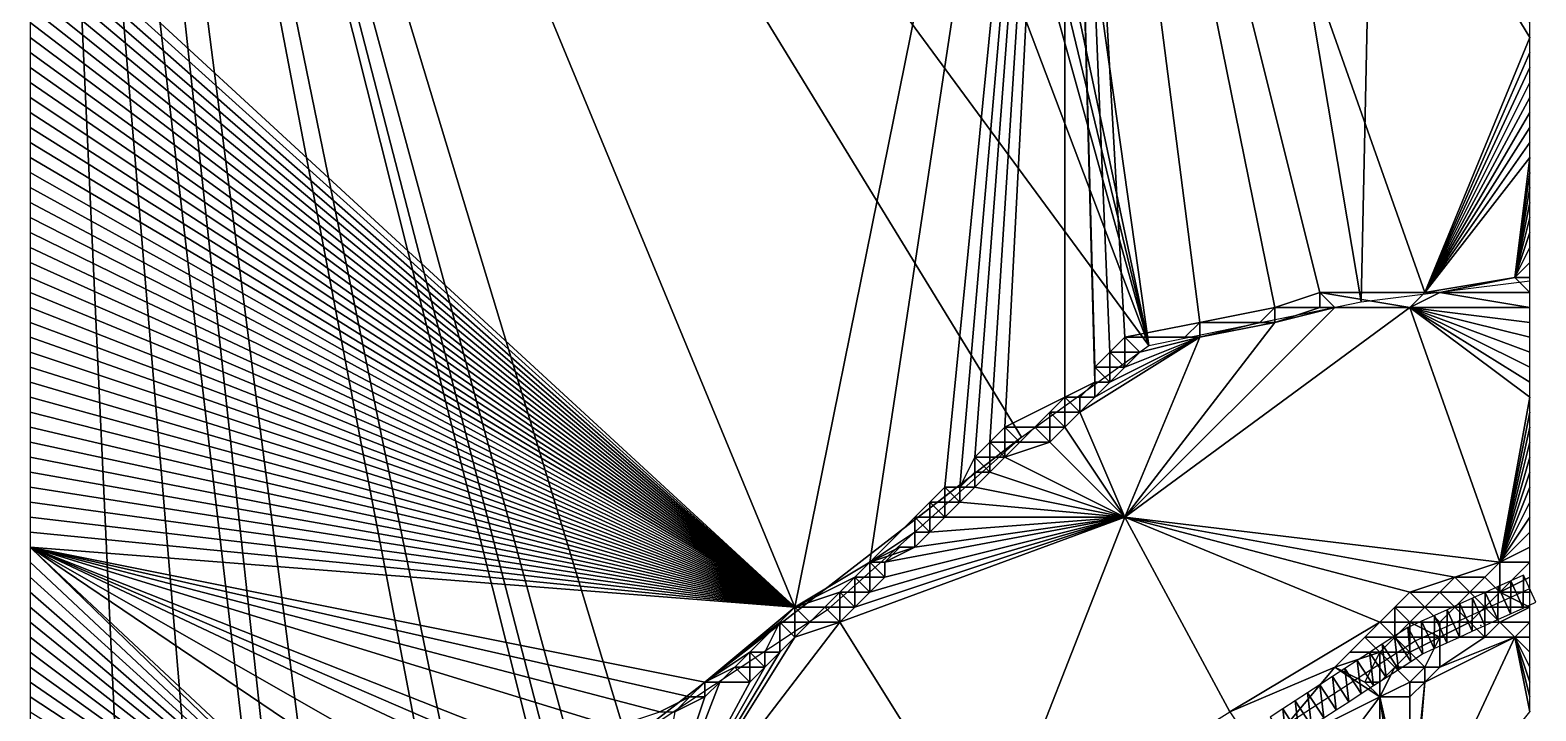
# Model space of a CAD drawing. Header units: metres. Extents: x 891 to 1103, y -901 to 900.
# Drawn here: x 900 to 1100.8, y -207.9 to -117 of the extents above; entities that cross this region are included whole.
import ezdxf

# ---------------------------------------------------------------- set-up
doc = ezdxf.new("R2010")
doc.units = ezdxf.units.M
for name, color, linetype in [('OSM_ROAD_AXES', 2, 'CONTINUOUS'), ('OSM_ROAD_SURFACE', 9, 'CONTINUOUS'), ('OSM_TERRAIN', 3, 'CONTINUOUS'), ('OSM_TREES', 3, 'CONTINUOUS'), ('OSM_WATER_OUTLINES', 4, 'CONTINUOUS'), ('OSM_WATER_SURFACE', 5, 'CONTINUOUS')]:
    doc.layers.add(name, color=color, linetype=linetype)

msp = doc.modelspace()

# ---------------------------------------------------------------- linework, layer by layer
at = {"layer": 'OSM_ROAD_AXES'}
msp.add_polyline3d([(1061.518, -213.582, 3.227), (1084.72, -198.487, 5.266), (1100, -191.542, 3.967)], dxfattribs=at)
at = {"layer": 'OSM_ROAD_SURFACE'}
for points in [[(1097.432, -194.906, 4.586), (1097.475, -190.493, 4.321), (1095.777, -191.265, 4.377)], [(1097.432, -194.906, 4.586), (1099.13, -194.135, 4.257), (1097.475, -190.493, 4.321)], [(1099.13, -194.135, 4.257), (1099.173, -189.722, 4.015), (1097.475, -190.493, 4.321)], [(1099.13, -194.135, 4.257), (1100.827, -193.363, 4.42), (1099.173, -189.722, 4.015)], [(1094.036, -196.45, 5.272), (1094.079, -192.036, 4.627), (1092.381, -192.808, 4.836)], [(1094.036, -196.45, 5.272), (1095.734, -195.678, 4.914), (1094.079, -192.036, 4.627)], [(1095.734, -195.678, 4.914), (1095.777, -191.265, 4.377), (1094.079, -192.036, 4.627)], [(1095.734, -195.678, 4.914), (1097.432, -194.906, 4.586), (1095.777, -191.265, 4.377)], [(1088.943, -198.764, 6.063), (1088.986, -194.351, 5.69), (1087.288, -195.123, 5.726)], [(1088.943, -198.764, 6.063), (1090.641, -197.993, 5.9), (1088.986, -194.351, 5.69)], [(1090.641, -197.993, 5.9), (1090.683, -193.58, 5.419), (1088.986, -194.351, 5.69)], [(1090.641, -197.993, 5.9), (1092.338, -197.221, 5.872), (1090.683, -193.58, 5.419)], [(1092.338, -197.221, 5.872), (1092.381, -192.808, 4.836), (1090.683, -193.58, 5.419)], [(1092.338, -197.221, 5.872), (1094.036, -196.45, 5.272), (1092.381, -192.808, 4.836)], [(1084.153, -201.241, 5.417), (1083.754, -196.735, 5.495), (1081.972, -197.889, 5.14)], [(1085.685, -200.238, 5.744), (1085.59, -195.894, 5.781), (1083.754, -196.735, 5.495)], [(1084.153, -201.241, 5.417), (1085.685, -200.238, 5.744), (1083.754, -196.735, 5.495)], [(1087.245, -199.536, 6.045), (1087.288, -195.123, 5.726), (1085.59, -195.894, 5.781)], [(1085.685, -200.238, 5.744), (1087.245, -199.536, 6.045), (1085.59, -195.894, 5.781)], [(1087.245, -199.536, 6.045), (1088.943, -198.764, 6.063), (1087.288, -195.123, 5.726)], [(1082.496, -202.32, 4.946), (1081.972, -197.889, 5.14), (1080.314, -198.967, 4.434)], [(1082.496, -202.32, 4.946), (1084.153, -201.241, 5.417), (1081.972, -197.889, 5.14)], [(1079.181, -204.476, 3.681), (1078.657, -200.045, 3.992), (1077, -201.123, 3.773)], [(1080.838, -203.398, 4.231), (1080.314, -198.967, 4.434), (1078.657, -200.045, 3.992)], [(1079.181, -204.476, 3.681), (1080.838, -203.398, 4.231), (1078.657, -200.045, 3.992)], [(1080.838, -203.398, 4.231), (1082.496, -202.32, 4.946), (1080.314, -198.967, 4.434)], [(1075.867, -206.633, 3.482), (1075.342, -202.201, 3.45), (1073.685, -203.28, 3.356)], [(1077.524, -205.554, 3.508), (1077, -201.123, 3.773), (1075.342, -202.201, 3.45)], [(1075.867, -206.633, 3.482), (1077.524, -205.554, 3.508), (1075.342, -202.201, 3.45)], [(1077.524, -205.554, 3.508), (1079.181, -204.476, 3.681), (1077, -201.123, 3.773)], [(1072.552, -208.789, 3.428), (1072.028, -204.358, 3.329), (1070.371, -205.436, 3.307)], [(1074.209, -207.711, 3.455), (1073.685, -203.28, 3.356), (1072.028, -204.358, 3.329)], [(1072.552, -208.789, 3.428), (1074.209, -207.711, 3.455), (1072.028, -204.358, 3.329)], [(1074.209, -207.711, 3.455), (1075.867, -206.633, 3.482), (1073.685, -203.28, 3.356)], [(1069.237, -210.945, 3.374), (1068.713, -206.514, 3.285), (1067.056, -207.593, 3.263)], [(1070.895, -209.867, 3.401), (1070.371, -205.436, 3.307), (1068.713, -206.514, 3.285)], [(1069.237, -210.945, 3.374), (1070.895, -209.867, 3.401), (1068.713, -206.514, 3.285)], [(1070.895, -209.867, 3.401), (1072.552, -208.789, 3.428), (1070.371, -205.436, 3.307)], [(1067.58, -212.024, 3.348), (1067.056, -207.593, 3.263), (1065.399, -208.671, 3.241)], [(1067.58, -212.024, 3.348), (1069.237, -210.945, 3.374), (1067.056, -207.593, 3.263)]]:
    msp.add_3dface(points, dxfattribs=at)
at = {"layer": 'OSM_TERRAIN'}
for points in [[(900, -100), (1002, -194), (906, 38)], [(1002, -194), (1038, -16), (906, 38)], [(1002, -194), (1012, -188), (1038, -16)], [(1012, -188), (1022, -178), (1038, -16)], [(1022, -178), (1024, -178), (1038, -16)], [(1024, -178), (1026, -174), (1038, -16)], [(1028, -172), (1038, -16), (1026, -174)], [(1028, -172), (1030, -170), (1038, -16)], [(1030, -170), (1038, -166), (1038, -16)], [(1038, -16), (1038, -166), (1042, -164)], [(1042, -164), (1042, -162), (1038, -16)], [(1042, -162), (1044, -160), (1038, -16)], [(1044, -160), (1046, -158), (1038, -16)], [(1046, -158), (1056, -156), (1038, -16)], [(1066, -154), (1072, -152), (1038, -16)], [(1038, -16), (1072, -152), (1086, -152)], [(1056, -156), (1066, -154), (1038, -16)], [(1086, -152), (1100, -118), (1038, -16)], [(1100, -118), (1100, -116), (1038, -16)], [(1002, -194), (900, -100), (900, -102)], [(1002, -194), (900, -102), (900, -104)], [(900, -106), (1002, -194), (900, -104)], [(900, -108), (1002, -194), (900, -106)], [(900, -110), (1002, -194), (900, -108)], [(900, -110), (900, -112), (1002, -194)], [(900, -114), (1002, -194), (900, -112)], [(900, -116), (1002, -194), (900, -114)], [(900, -118), (1002, -194), (900, -116)], [(900, -120), (1002, -194), (900, -118)], [(1086, -152), (1100, -120), (1100, -118)], [(900, -122), (1002, -194), (900, -120)], [(1086, -152), (1100, -122), (1100, -120)], [(900, -124), (1002, -194), (900, -122)], [(1100, -124), (1100, -122), (1086, -152)], [(1002, -194), (900, -124), (900, -126)], [(1086, -152), (1100, -126), (1100, -124)], [(900, -128), (1002, -194), (900, -126)], [(1100, -128), (1100, -126), (1086, -152)], [(900, -130), (1002, -194), (900, -128)], [(1100, -130), (1100, -128), (1086, -152)], [(900, -132), (1002, -194), (900, -130)], [(1086, -152), (1100, -132), (1100, -130)], [(900, -134), (1002, -194), (900, -132)], [(1100, -134), (1100, -132), (1086, -152)], [(1002, -194), (900, -134), (900, -136)], [(1086, -152), (1098, -150), (1100, -134)], [(1098, -150), (1100, -136), (1100, -134)], [(900, -138), (1002, -194), (900, -136)], [(1098, -150), (1100, -138), (1100, -136)], [(900, -140), (1002, -194), (900, -138)], [(1100, -140), (1100, -138), (1098, -150)], [(900, -142), (1002, -194), (900, -140)], [(1100, -142), (1100, -140), (1098, -150)], [(900, -144), (1002, -194), (900, -142)], [(1098, -150), (1100, -144), (1100, -142)], [(900, -146), (1002, -194), (900, -144)], [(1098, -150), (1100, -146), (1100, -144)], [(900, -148), (1002, -194), (900, -146)], [(1100, -148), (1100, -146), (1098, -150)], [(900, -150), (1002, -194), (900, -148)], [(1098, -150), (1100, -150), (1100, -148)], [(900, -152), (1002, -194), (900, -150)], [(1088, -152, 2.139), (1098, -150), (1086, -152)], [(1088, -152, 2.139), (1100, -152, 2.289), (1098, -150)], [(1100, -152, 2.289), (1100, -150), (1098, -150)], [(900, -154), (1002, -194), (900, -152)], [(1072, -154), (1072, -152), (1066, -154)], [(1072, -154), (1074, -154, 2.004), (1072, -152)], [(1074, -154, 2.004), (1084, -154, 2.134), (1072, -152)], [(1084, -154, 2.134), (1086, -152), (1072, -152)], [(1084, -154, 2.134), (1088, -152, 2.139), (1086, -152)], [(1084, -154, 2.134), (1100, -154, 2.339), (1088, -152, 2.139)], [(1100, -154, 2.339), (1100, -152, 2.289), (1088, -152, 2.139)], [(900, -156), (1002, -194), (900, -154)], [(1046, -182, 2.171), (1096, -188, 3.239), (1084, -154, 2.134)], [(1066, -156, 1.941), (1046, -182, 2.171), (1074, -154, 2.004)], [(1046, -182, 2.171), (1084, -154, 2.134), (1074, -154, 2.004)], [(1056, -156), (1064, -156), (1066, -154)], [(1064, -156), (1066, -156, 1.941), (1066, -154)], [(1066, -156, 1.941), (1072, -154), (1066, -154)], [(1066, -156, 1.941), (1074, -154, 2.004), (1072, -154)], [(1096, -188, 3.239), (1100, -166, 2.651), (1084, -154, 2.134)], [(1100, -166, 2.651), (1100, -164, 2.598), (1084, -154, 2.134)], [(1100, -164, 2.598), (1100, -162, 2.545), (1084, -154, 2.134)], [(1084, -154, 2.134), (1100, -162, 2.545), (1100, -160, 2.492)], [(1100, -160, 2.492), (1100, -158, 2.44), (1084, -154, 2.134)], [(1084, -154, 2.134), (1100, -158, 2.44), (1100, -156, 2.39)], [(1084, -154, 2.134), (1100, -156, 2.39), (1100, -154, 2.339)], [(900, -158), (1002, -194), (900, -156)], [(1056, -158, 1.846), (1046, -182, 2.171), (1066, -156, 1.941)], [(1046, -158), (1054, -158), (1056, -156)], [(1054, -158), (1056, -158, 1.846), (1056, -156)], [(1056, -158, 1.846), (1064, -156), (1056, -156)], [(1056, -158, 1.846), (1066, -156, 1.941), (1064, -156)], [(900, -160), (1002, -194), (900, -158)], [(1046, -182, 2.171), (1056, -158, 1.846), (1040, -168, 1.806)], [(1040, -168, 1.806), (1056, -158, 1.846), (1042, -166, 1.799)], [(1042, -166, 1.799), (1056, -158, 1.846), (1044, -164, 1.792)], [(1056, -158, 1.846), (1046, -162, 1.784), (1044, -164, 1.792)], [(1044, -160), (1046, -160), (1046, -158)], [(1046, -162, 1.784), (1056, -158, 1.846), (1048, -160, 1.775)], [(1046, -160), (1048, -160, 1.775), (1046, -158)], [(1048, -160, 1.775), (1056, -158, 1.846), (1046, -158)], [(1056, -158, 1.846), (1054, -158), (1046, -158)], [(900, -162), (1002, -194), (900, -160)], [(1042, -162), (1044, -162), (1044, -160)], [(1044, -162), (1046, -162, 1.784), (1044, -160)], [(1046, -162, 1.784), (1046, -160), (1044, -160)], [(1046, -162, 1.784), (1048, -160, 1.775), (1046, -160)], [(900, -164), (1002, -194), (900, -162)], [(1042, -164), (1044, -164, 1.792), (1042, -162)], [(1044, -164, 1.792), (1044, -162), (1042, -162)], [(1044, -164, 1.792), (1046, -162, 1.784), (1044, -162)], [(900, -166), (1002, -194), (900, -164)], [(1038, -166), (1040, -166, 1.771), (1042, -164)], [(1040, -166, 1.771), (1042, -166, 1.799), (1042, -164)], [(1042, -166, 1.799), (1044, -164, 1.792), (1042, -164)], [(900, -168), (1002, -194), (900, -166)], [(1030, -170), (1034, -170), (1038, -166)], [(1034, -170), (1036, -168), (1038, -166)], [(1036, -168), (1038, -168, 1.778), (1038, -166)], [(1038, -168, 1.778), (1040, -168, 1.806), (1038, -166)], [(1040, -168, 1.806), (1040, -166, 1.771), (1038, -166)], [(1040, -168, 1.806), (1042, -166, 1.799), (1040, -166, 1.771)], [(1096, -188, 3.239), (1100, -168, 2.705), (1100, -166, 2.651)], [(900, -170), (1002, -194), (900, -168)], [(1034, -170), (1036, -170, 1.783), (1036, -168)], [(1036, -170, 1.783), (1038, -170, 1.813), (1036, -168)], [(1038, -170, 1.813), (1038, -168, 1.778), (1036, -168)], [(1046, -182, 2.171), (1040, -168, 1.806), (1038, -170, 1.813)], [(1038, -170, 1.813), (1040, -168, 1.806), (1038, -168, 1.778)], [(1096, -188, 3.239), (1100, -170, 2.759), (1100, -168, 2.705)], [(900, -172), (1002, -194), (900, -170)], [(1028, -172), (1030, -172), (1030, -170)], [(1030, -172), (1032, -172, 1.758), (1030, -170)], [(1032, -172, 1.758), (1034, -170), (1030, -170)], [(1032, -172, 1.758), (1036, -172, 1.818), (1034, -170)], [(1036, -172, 1.818), (1036, -170, 1.783), (1034, -170)], [(1046, -182, 2.171), (1038, -170, 1.813), (1036, -172, 1.818)], [(1036, -172, 1.818), (1038, -170, 1.813), (1036, -170, 1.783)], [(1100, -172, 2.814), (1100, -170, 2.759), (1096, -188, 3.239)], [(900, -174), (1002, -194), (900, -172)], [(1026, -174), (1028, -174), (1028, -172)], [(1028, -174), (1030, -174, 1.762), (1028, -172)], [(1030, -174, 1.762), (1030, -172), (1028, -172)], [(1030, -174, 1.762), (1032, -172, 1.758), (1030, -172)], [(1030, -174, 1.762), (1036, -172, 1.818), (1032, -172, 1.758)], [(1030, -174, 1.762), (1046, -182, 2.171), (1036, -172, 1.818)], [(1096, -188, 3.239), (1100, -174, 2.913), (1100, -172, 2.814)], [(900, -176), (1002, -194), (900, -174)], [(1024, -178), (1026, -176), (1026, -174)], [(1026, -176), (1028, -176, 1.765), (1026, -174)], [(1028, -176, 1.765), (1028, -174), (1026, -174)], [(1028, -176, 1.765), (1046, -182, 2.171), (1030, -174, 1.762)], [(1028, -176, 1.765), (1030, -174, 1.762), (1028, -174)], [(1100, -176, 3.071), (1100, -174, 2.913), (1096, -188, 3.239)], [(900, -178), (1002, -194), (900, -176)], [(1026, -178, 1.769), (1026, -176), (1024, -178)], [(1026, -178, 1.769), (1046, -182, 2.171), (1028, -176, 1.765)], [(1026, -178, 1.769), (1028, -176, 1.765), (1026, -176)], [(1096, -188, 3.239), (1100, -178, 3.225), (1100, -176, 3.071)], [(900, -180), (1002, -194), (900, -178)], [(1012, -188), (1020, -180), (1022, -178)], [(1020, -180), (1022, -180), (1022, -178)], [(1022, -180), (1024, -180, 1.771), (1022, -178)], [(1024, -180, 1.771), (1024, -178), (1022, -178)], [(1046, -182, 2.171), (1026, -178, 1.769), (1024, -180, 1.771)], [(1024, -180, 1.771), (1026, -178, 1.769), (1024, -178)], [(1100, -180, 3.311), (1100, -178, 3.225), (1096, -188, 3.239)], [(900, -182), (1002, -194), (900, -180)], [(1012, -188), (1018, -182), (1020, -180)], [(1018, -182), (1020, -182), (1020, -180)], [(1020, -182), (1022, -182, 1.772), (1020, -180)], [(1022, -182, 1.772), (1022, -180), (1020, -180)], [(1022, -182, 1.772), (1046, -182, 2.171), (1024, -180, 1.771)], [(1022, -182, 1.772), (1024, -180, 1.771), (1022, -180)], [(1096, -188, 3.239), (1100, -182, 3.397), (1100, -180, 3.311)], [(900, -184), (1002, -194), (900, -182)], [(1028, -228, 2.795), (1046, -182, 2.171), (1008, -196, 1.776)], [(1008, -196, 1.776), (1046, -182, 2.171), (1010, -194, 1.777)], [(1010, -194, 1.777), (1046, -182, 2.171), (1012, -192, 1.776)], [(1012, -192, 1.776), (1046, -182, 2.171), (1014, -190, 1.776)], [(1012, -188), (1018, -184), (1018, -182)], [(1046, -182, 2.171), (1014, -188, 1.743), (1014, -190, 1.776)], [(1014, -188, 1.743), (1046, -182, 2.171), (1018, -186, 1.776)], [(1018, -186, 1.776), (1046, -182, 2.171), (1020, -184, 1.775)], [(1018, -184), (1020, -184, 1.775), (1018, -182)], [(1020, -184, 1.775), (1020, -182), (1018, -182)], [(1020, -184, 1.775), (1022, -182, 1.772), (1020, -182)], [(1020, -184, 1.775), (1046, -182, 2.171), (1022, -182, 1.772)], [(1028, -228, 2.795), (1060, -208, 3.061), (1046, -182, 2.171)], [(1080, -196, 3.343), (1046, -182, 2.171), (1060, -208, 3.061)], [(1080, -196, 3.343), (1084, -192, 3.097), (1046, -182, 2.171)], [(1090, -190, 3.151), (1096, -188, 3.239), (1046, -182, 2.171)], [(1046, -182, 2.171), (1084, -192, 3.097), (1090, -190, 3.151)], [(1100, -184, 3.483), (1100, -182, 3.397), (1096, -188, 3.239)], [(900, -186), (1002, -194), (900, -184)], [(1018, -186, 1.776), (1018, -184), (1012, -188)], [(1018, -186, 1.776), (1020, -184, 1.775), (1018, -184)], [(1096, -188, 3.239), (1100, -186, 3.571), (1100, -184, 3.483)], [(968, -232), (900, -186), (962, -244, 0.164)], [(968, -232), (970, -226), (900, -186)], [(970, -226), (972, -220), (900, -186)], [(964, -248), (962, -244, 0.164), (900, -186)], [(972, -220), (974, -218), (900, -186)], [(974, -218), (976, -216), (900, -186)], [(976, -216), (978, -210), (900, -186)], [(900, -186), (978, -210), (984, -208)], [(984, -208), (988, -206), (900, -186)], [(900, -186), (988, -206), (990, -204)], [(900, -186), (990, -204), (1002, -194)], [(900, -188), (964, -248), (900, -186)], [(1014, -188, 1.743), (1016, -186, 1.743), (1012, -188)], [(1016, -186, 1.743), (1018, -186, 1.776), (1012, -188)], [(1014, -188, 1.743), (1018, -186, 1.776), (1016, -186, 1.743)], [(1100, -188, 3.739), (1100, -186, 3.571), (1096, -188, 3.239)], [(900, -190), (964, -248), (900, -188)], [(1002, -194), (1010, -190), (1012, -188)], [(1010, -190), (1012, -190, 1.744), (1012, -188)], [(1012, -190, 1.744), (1014, -190, 1.776), (1012, -188)], [(1014, -190, 1.776), (1014, -188, 1.743), (1012, -188)], [(1090, -190, 3.151), (1094, -190, 3.722), (1096, -188, 3.239)], [(1094, -190, 3.722), (1096, -192, 4.599), (1096, -188, 3.239)], [(1096, -192, 4.599), (1100, -190, 3.847), (1100, -188, 3.739)], [(1096, -192, 4.599), (1100, -188, 3.739), (1096, -188, 3.239)], [(900, -192), (964, -248), (900, -190)], [(1008, -192), (1010, -190), (1002, -194)], [(1008, -192), (1010, -192, 1.743), (1010, -190)], [(1010, -192, 1.743), (1012, -192, 1.776), (1010, -190)], [(1012, -192, 1.776), (1012, -190, 1.744), (1010, -190)], [(1012, -192, 1.776), (1014, -190, 1.776), (1012, -190, 1.744)], [(1084, -192, 3.097), (1088, -192, 3.568), (1090, -190, 3.151)], [(1088, -192, 3.568), (1092, -192, 4.538), (1090, -190, 3.151)], [(1092, -192, 4.538), (1094, -190, 3.722), (1090, -190, 3.151)], [(1092, -192, 4.538), (1096, -192, 4.599), (1094, -190, 3.722)], [(1100, -192, 4.003), (1100, -190, 3.847), (1096, -192, 4.599)], [(900, -194), (964, -248), (900, -192)], [(1006, -194), (1008, -192), (1002, -194)], [(1006, -194), (1008, -194, 1.743), (1008, -192)], [(1008, -194, 1.743), (1010, -194, 1.777), (1008, -192)], [(1010, -194, 1.777), (1010, -192, 1.743), (1008, -192)], [(1010, -194, 1.777), (1012, -192, 1.776), (1010, -192, 1.743)], [(1080, -196, 3.343), (1082, -194, 3.722), (1084, -192, 3.097)], [(1082, -194, 3.722), (1086, -194, 5.282), (1084, -192, 3.097)], [(1086, -194, 5.282), (1088, -192, 3.568), (1084, -192, 3.097)], [(1086, -194, 5.282), (1090, -194, 5.646), (1088, -192, 3.568)], [(1090, -194, 5.646), (1092, -192, 4.538), (1088, -192, 3.568)], [(1090, -194, 5.646), (1094, -194, 4.975), (1092, -192, 4.538)], [(1094, -194, 4.975), (1096, -192, 4.599), (1092, -192, 4.538)], [(1094, -194, 4.975), (1100, -194, 4.063), (1096, -192, 4.599)], [(1100, -194, 4.063), (1100, -192, 4.003), (1096, -192, 4.599)], [(900, -196), (964, -248), (900, -194)], [(990, -204), (1000, -196), (1002, -194)], [(1000, -196), (1002, -196), (1002, -194)], [(1002, -196), (1004, -196, 1.708), (1002, -194)], [(1004, -196, 1.708), (1006, -194), (1002, -194)], [(1004, -196, 1.708), (1008, -196, 1.776), (1006, -194)], [(1008, -196, 1.776), (1008, -194, 1.743), (1006, -194)], [(1008, -196, 1.776), (1010, -194, 1.777), (1008, -194, 1.743)], [(1080, -196, 3.343), (1082, -196, 4.849), (1082, -194, 3.722)], [(1082, -196, 4.849), (1084, -196, 5.627), (1082, -194, 3.722)], [(1084, -196, 5.627), (1086, -194, 5.282), (1082, -194, 3.722)], [(1084, -196, 5.627), (1088, -196, 5.957), (1086, -194, 5.282)], [(1088, -196, 5.957), (1090, -194, 5.646), (1086, -194, 5.282)], [(1088, -196, 5.957), (1092, -196, 5.794), (1090, -194, 5.646)], [(1092, -196, 5.794), (1094, -194, 4.975), (1090, -194, 5.646)], [(1092, -196, 5.794), (1094, -196, 5.049), (1094, -194, 4.975)], [(1094, -196, 5.049), (1096, -196, 4.853), (1094, -194, 4.975)], [(1096, -196, 4.853), (1100, -194, 4.063), (1094, -194, 4.975)], [(1096, -196, 4.853), (1100, -196, 5.308), (1100, -194, 4.063)], [(900, -198), (964, -248), (900, -196)], [(1028, -228, 2.795), (1008, -196, 1.776), (982, -230, 1.839)], [(982, -230, 1.839), (1008, -196, 1.776), (1002, -198, 1.706)], [(990, -204), (996, -200), (1000, -196)], [(996, -200), (998, -200, 1.671), (1000, -196)], [(998, -200, 1.671), (1000, -200, 1.705), (1000, -196)], [(1000, -200, 1.705), (1002, -198, 1.706), (1000, -196)], [(1002, -198, 1.706), (1002, -196), (1000, -196)], [(1002, -198, 1.706), (1004, -196, 1.708), (1002, -196)], [(1002, -198, 1.706), (1008, -196, 1.776), (1004, -196, 1.708)], [(1060, -208, 3.061), (1074, -202, 3.291), (1080, -196, 3.343)], [(1074, -202, 3.291), (1076, -200, 3.433), (1080, -196, 3.343)], [(1076, -200, 3.433), (1078, -198, 3.513), (1080, -196, 3.343)], [(1078, -198, 3.513), (1082, -198, 5.127), (1080, -196, 3.343)], [(1082, -198, 5.127), (1082, -196, 4.849), (1080, -196, 3.343)], [(1082, -198, 5.127), (1084, -198, 5.135), (1084, -196, 5.627)], [(1082, -198, 5.127), (1084, -196, 5.627), (1082, -196, 4.849)], [(1084, -198, 5.135), (1088, -198, 5.863), (1084, -196, 5.627)], [(1088, -198, 5.863), (1088, -196, 5.957), (1084, -196, 5.627)], [(1088, -198, 5.863), (1094, -198, 5.833), (1092, -196, 5.794)], [(1088, -198, 5.863), (1092, -196, 5.794), (1088, -196, 5.957)], [(1094, -198, 5.833), (1094, -196, 5.049), (1092, -196, 5.794)], [(1094, -198, 5.833), (1096, -196, 4.853), (1094, -196, 5.049)], [(1094, -198, 5.833), (1098, -198, 6.351), (1096, -196, 4.853)], [(1098, -198, 6.351), (1100, -196, 5.308), (1096, -196, 4.853)], [(1098, -198, 6.351), (1100, -198, 6.288), (1100, -196, 5.308)], [(900, -200), (964, -248), (900, -198)], [(982, -230, 1.839), (1002, -198, 1.706), (1000, -200, 1.705)], [(1076, -200, 3.433), (1080, -200, 4.191), (1078, -198, 3.513)], [(1080, -200, 4.191), (1082, -198, 5.127), (1078, -198, 3.513)], [(1080, -200, 4.191), (1084, -200, 5.135), (1082, -198, 5.127)], [(1084, -200, 5.135), (1084, -198, 5.135), (1082, -198, 5.127)], [(1084, -228, 7.537), (1098, -198, 6.351), (1086, -204, 6.906)], [(1084, -228, 7.537), (1100, -208, 6.77), (1098, -198, 6.351)], [(1086, -202, 6.199), (1088, -198, 5.863), (1084, -200, 5.135)], [(1084, -200, 5.135), (1088, -198, 5.863), (1084, -198, 5.135)], [(1086, -204, 6.906), (1098, -198, 6.351), (1088, -202, 6.672)], [(1086, -202, 6.199), (1088, -202, 6.672), (1088, -198, 5.863)], [(1088, -202, 6.672), (1094, -198, 5.833), (1088, -198, 5.863)], [(1088, -202, 6.672), (1098, -198, 6.351), (1094, -198, 5.833)], [(1100, -208, 6.77), (1100, -206, 6.673), (1098, -198, 6.351)], [(1098, -198, 6.351), (1100, -206, 6.673), (1100, -204, 6.576)], [(1100, -204, 6.576), (1100, -202, 6.48), (1098, -198, 6.351)], [(1098, -198, 6.351), (1100, -202, 6.48), (1100, -200, 6.384)], [(1100, -200, 6.384), (1100, -198, 6.288), (1098, -198, 6.351)], [(900, -202), (964, -248), (900, -200)], [(998, -202, 1.702), (982, -230, 1.839), (1000, -200, 1.705)], [(994, -202), (996, -200), (990, -204)], [(994, -202), (996, -202, 1.667), (996, -200)], [(996, -202, 1.667), (998, -202, 1.702), (996, -200)], [(998, -202, 1.702), (998, -200, 1.671), (996, -200)], [(998, -202, 1.702), (1000, -200, 1.705), (998, -200, 1.671)], [(1074, -202, 3.291), (1078, -204, 3.416), (1080, -200, 4.191)], [(1074, -202, 3.291), (1080, -200, 4.191), (1076, -200, 3.433)], [(1078, -204, 3.416), (1080, -204, 3.944), (1080, -200, 4.191)], [(1080, -204, 3.944), (1082, -202, 4.624), (1080, -200, 4.191)], [(1082, -202, 4.624), (1084, -200, 5.135), (1080, -200, 4.191)], [(1082, -202, 4.624), (1086, -202, 6.199), (1084, -200, 5.135)], [(900, -204), (964, -248), (900, -202)], [(996, -204, 1.697), (982, -230, 1.839), (998, -202, 1.702)], [(992, -204, 1.631), (994, -202), (990, -204)], [(992, -204, 1.631), (996, -204, 1.697), (994, -202)], [(996, -204, 1.697), (996, -202, 1.667), (994, -202)], [(996, -204, 1.697), (998, -202, 1.702), (996, -202, 1.667)], [(1060, -208, 3.061), (1064, -214, 3.233), (1074, -202, 3.291)], [(1064, -214, 3.233), (1080, -206, 3.537), (1074, -202, 3.291)], [(1080, -206, 3.537), (1078, -204, 3.416), (1074, -202, 3.291)], [(1080, -206, 3.537), (1082, -202, 4.624), (1080, -204, 3.944)], [(1080, -206, 3.537), (1084, -204, 5.89), (1082, -202, 4.624)], [(1084, -204, 5.89), (1086, -202, 6.199), (1082, -202, 4.624)], [(1084, -204, 5.89), (1086, -204, 6.906), (1086, -202, 6.199)], [(1086, -204, 6.906), (1088, -202, 6.672), (1086, -202, 6.199)], [(900, -206), (964, -248), (900, -204)], [(990, -206, 1.627), (982, -230, 1.839), (992, -204, 1.631)], [(982, -230, 1.839), (996, -204, 1.697), (992, -204, 1.631)], [(990, -206, 1.627), (990, -204), (988, -206)], [(990, -206, 1.627), (992, -204, 1.631), (990, -204)], [(1080, -206, 3.537), (1080, -204, 3.944), (1078, -204, 3.416)], [(1080, -206, 3.537), (1084, -206, 6.302), (1084, -204, 5.89)], [(1084, -224, 6.928), (1084, -228, 7.537), (1086, -204, 6.906)], [(1084, -224, 6.928), (1086, -204, 6.906), (1084, -206, 6.302)], [(1084, -206, 6.302), (1086, -204, 6.906), (1084, -204, 5.89)], [(900, -208), (964, -248), (900, -206)], [(986, -208, 1.59), (982, -230, 1.839), (990, -206, 1.627)], [(986, -208, 1.59), (988, -206), (984, -208)], [(986, -208, 1.59), (990, -206, 1.627), (988, -206)], [(1074, -214, 3.611), (1080, -206, 3.537), (1064, -214, 3.233)], [(1074, -214, 3.611), (1080, -218, 3.771), (1080, -206, 3.537)], [(1080, -218, 3.771), (1082, -220, 5.268), (1080, -206, 3.537)], [(1082, -220, 5.268), (1084, -224, 6.928), (1080, -206, 3.537)], [(1084, -224, 6.928), (1084, -206, 6.302), (1080, -206, 3.537)]]:
    msp.add_3dface(points, dxfattribs=at)
at = {"layer": 'OSM_TREES'}
msp.add_point((1093.495, -196.451, 5.414), dxfattribs=at)
at = {"layer": 'OSM_WATER_OUTLINES'}
for points in [[(979.687, -212.032, 1), (1006.449, -194.294, 1), (1032.237, -171.314, 1), (1049.216, -159.094, 1), (1077.513, -153.244, 1), (1100, -150.479, 1), (1100, 900, 1)], [(957.001, 173.186, 1), (940.486, 128.398, 1), (903.93, 38.378, 1), (900, 33.017, 1), (900, -638.452, 1)]]:
    msp.add_polyline3d(points, dxfattribs=at)
at = {"layer": 'OSM_WATER_SURFACE'}
for points in [[(1077.513, -153.244, 1), (1100, 900, 1), (900, 900, 1)], [(1049.216, -159.094, 1), (1077.513, -153.244, 1), (900, 900, 1)], [(1049.216, -159.094, 1), (900, 900, 1), (962.629, 248.874, 1)], [(1077.513, -153.244, 1), (1100, -150.479, 1), (1100, 900, 1)], [(1049.216, -159.094, 1), (962.629, 248.874, 1), (961.622, 203.897, 1)], [(1049.216, -159.094, 1), (961.622, 203.897, 1), (957.001, 173.186, 1)], [(1049.216, -159.094, 1), (957.001, 173.186, 1), (940.486, 128.398, 1)], [(1049.216, -159.094, 1), (940.486, 128.398, 1), (903.93, 38.378, 1)], [(903.93, 38.378, 1), (900, 33.017, 1), (967.655, -548.922, 1)], [(903.93, 38.378, 1), (967.655, -548.922, 1), (953.642, -348.942, 1)], [(903.93, 38.378, 1), (953.642, -348.942, 1), (961.083, -260.78, 1)], [(903.93, 38.378, 1), (961.083, -260.78, 1), (963.46, -252.021, 1)], [(903.93, 38.378, 1), (963.46, -252.021, 1), (970.944, -228.377, 1)], [(903.93, 38.378, 1), (970.944, -228.377, 1), (972.204, -225.292, 1)], [(903.93, 38.378, 1), (972.204, -225.292, 1), (974.204, -220.581, 1)], [(903.93, 38.378, 1), (974.204, -220.581, 1), (979.687, -212.032, 1)], [(903.93, 38.378, 1), (979.687, -212.032, 1), (1032.237, -171.314, 1)], [(903.93, 38.378, 1), (1032.237, -171.314, 1), (1049.216, -159.094, 1)], [(900, 33.017, 1), (900, -638.452, 1), (930.093, -614.944, 1)], [(900, 33.017, 1), (930.093, -614.944, 1), (951.858, -586.279, 1)], [(900, 33.017, 1), (951.858, -586.279, 1), (967.655, -548.922, 1)], [(979.687, -212.032, 1), (1006.449, -194.294, 1), (1032.237, -171.314, 1)]]:
    msp.add_3dface(points, dxfattribs=at)

doc.saveas('drawing.dxf')
